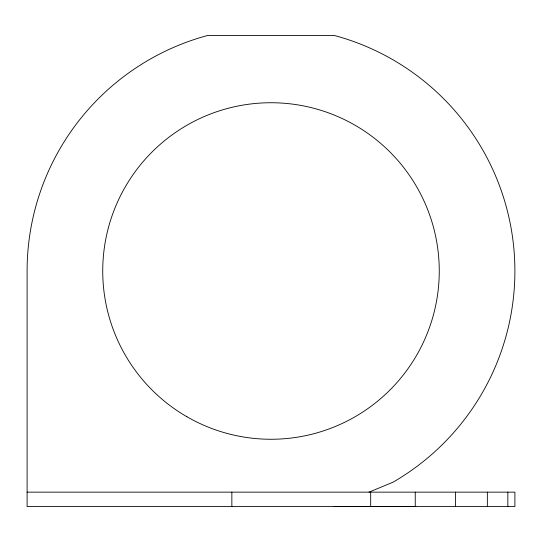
<?xml version="1.0" encoding="UTF-8"?>
<svg xmlns="http://www.w3.org/2000/svg" width="542" height="542" viewBox="0 0 542 542"><rect width="100%" height="100%" fill="white"/><g stroke="black" fill="none" stroke-linecap="round" stroke-linejoin="round"><path stroke-width="0.81" d="M369.007 492.143L392.95 482.224A243.9 243.9 0 0 0 334.123 35.413L207.877 35.413A243.9 243.9 0 0 0 27.1 271L27.1 506.56L514.9 506.56L514.9 492.143L27.1 492.143M334.123 506.587L415.816 506.56M507.84 492.143L507.84 506.56M487.353 492.143L487.353 506.56M455.449 492.143L455.449 506.56M415.247 492.143L415.247 506.56M370.681 492.143L370.681 506.56M231.854 492.143L231.854 506.56M186.868 416.717A168.257 168.257 0 0 0 439.257 271A168.257 168.257 0 0 0 186.868 125.283A168.257 168.257 0 0 0 186.868 416.717"/></g></svg>
